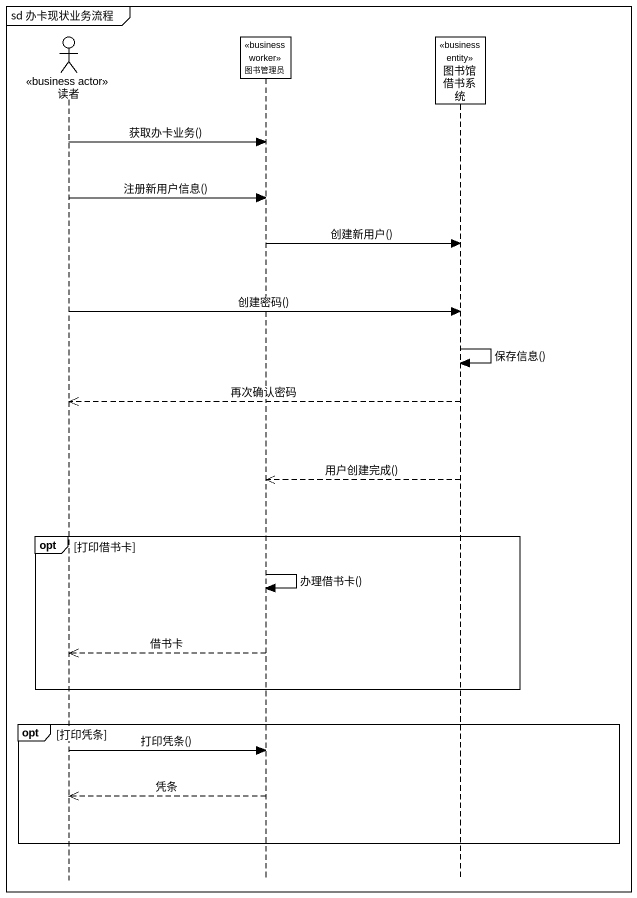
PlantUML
@startuml
mainframe sd 办卡现状业务流程
hide footbox
actor 读者 <<business actor>>
participant 图书管理员 <<business worker>>
participant 图书馆借书系统 <<business entity>>

读者 -> 图书管理员 : 获取办卡业务()
读者 -> 图书管理员 : 注册新用户信息()
图书管理员 -> 图书馆借书系统 : 创建新用户()
读者 -> 图书馆借书系统 : 创建密码()
图书馆借书系统 -> 图书馆借书系统 : 保存信息()
图书馆借书系统 -->> 读者 : 再次确认密码
图书馆借书系统 -->> 图书管理员 : 用户创建完成()
opt 打印借书卡
  图书管理员 -> 图书管理员 : 办理借书卡()
  图书管理员 -->> 读者 : 借书卡
end
opt 打印凭条
  读者 -> 图书管理员 : 打印凭条()
  图书管理员 -->> 读者 : 凭条
end
@enduml
